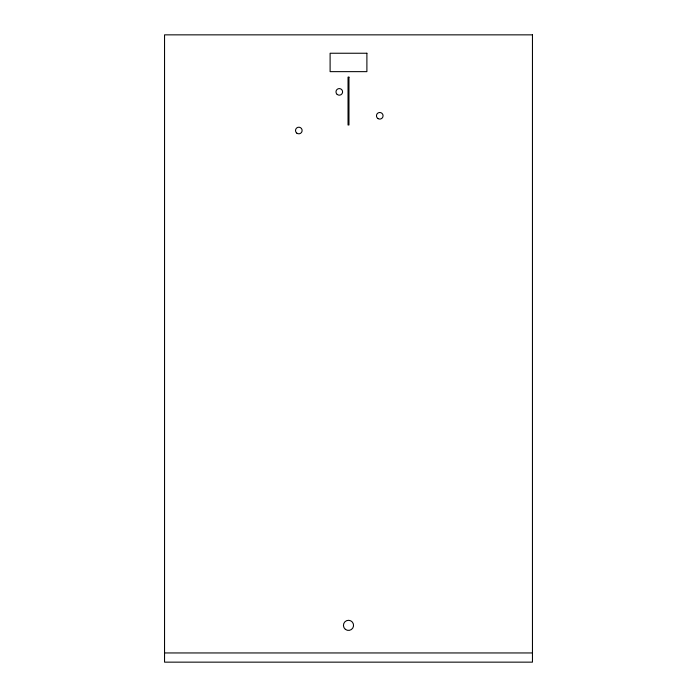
<?xml version="1.0" encoding="UTF-8"?>
<svg xmlns="http://www.w3.org/2000/svg" width="697" height="697" viewBox="0 0 697 697"><rect width="100%" height="100%" fill="white"/><g stroke="black" fill="none" stroke-linecap="round" stroke-linejoin="round"><path stroke-width="1.05" d="M164.544 652.95L532.456 652.95M532.456 34.85L164.544 34.85L164.544 662.15L532.456 662.15L532.456 34.85M366.892 53.242L330.108 53.242L330.108 71.643L366.892 71.643L366.892 53.242M348.962 77.158L348.038 77.158L348.038 124.99L348.962 124.99L348.962 77.158M345.372 629.339A5.062 5.062 0 0 0 353.51 626.08A5.062 5.062 0 0 0 346.618 620.661A5.062 5.062 0 0 0 345.372 629.339M378.105 118.656A3.311 3.311 0 0 0 383.071 115.789A3.311 3.311 0 0 0 378.105 112.923A3.311 3.311 0 0 0 378.105 118.656M337.165 94.417A3.311 3.311 0 0 0 342.549 92.448A3.311 3.311 0 0 0 338.158 88.763A3.311 3.311 0 0 0 337.165 94.417M296.695 133.049A3.311 3.311 0 0 0 302.08 131.08A3.311 3.311 0 0 0 297.689 127.394A3.311 3.311 0 0 0 296.695 133.049"/></g></svg>
